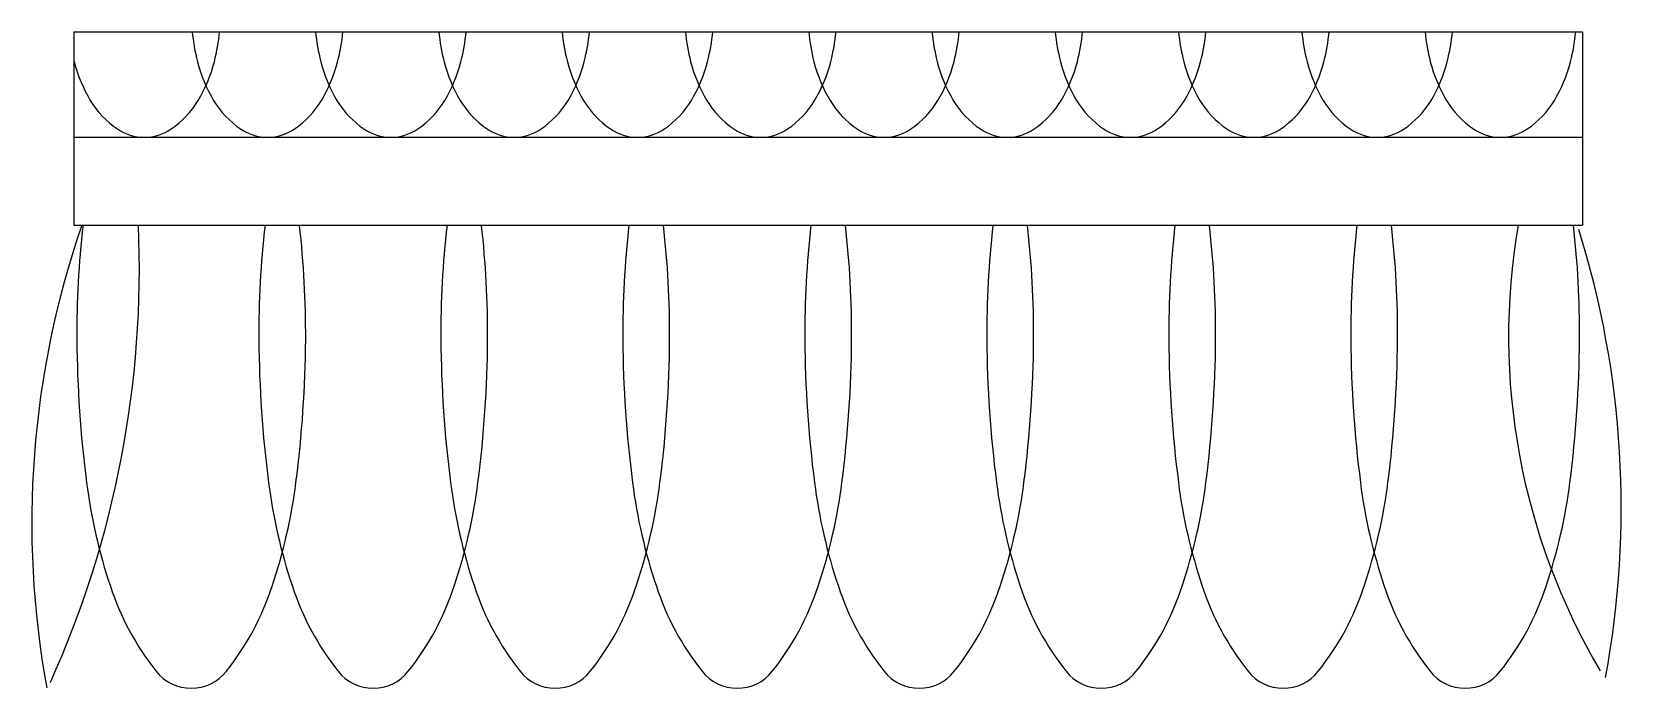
# Model space of a CAD drawing. Header units: metres. Extents: x 1257 to 1846, y 951 to 1195.
import ezdxf

# ---------------------------------------------------------------- set-up
doc = ezdxf.new("R2010")
doc.units = ezdxf.units.M
for name, color, linetype in [('3', 3, 'Continuous'), ('4', 4, 'Continuous'), ('7', 7, 'Continuous')]:
    doc.layers.add(name, color=color, linetype=linetype)

msp = doc.modelspace()

# ---------------------------------------------------------------- linework, layer by layer
at = {"layer": '3'}
for points in [[(1298.35, 1155.84, 0.15), (1308.32, 1158.93, 0.11), (1318.35, 1169.53, 0.07), (1324.32, 1183.87, 0.04), (1326.25, 1194.97, 0.02)], [(1316.13, 1194.97, 0.04), (1318.06, 1183.87, 0.07), (1324.04, 1169.53, 0.11), (1334.06, 1158.93, 0.15), (1344.03, 1155.84, 0.15)], [(1344.03, 1155.84, 0.15), (1354.01, 1158.93, 0.11), (1364.03, 1169.53, 0.07), (1370, 1183.87, 0.04), (1371.94, 1194.97, 0.02)], [(1361.81, 1194.97, 0.04), (1363.75, 1183.87, 0.07), (1369.72, 1169.53, 0.11), (1379.74, 1158.93, 0.15), (1389.72, 1155.84, 0.15)], [(1389.72, 1155.84, 0.15), (1399.69, 1158.93, 0.11), (1409.71, 1169.53, 0.07), (1415.69, 1183.87, 0.04), (1417.62, 1194.97, 0.02)], [(1407.5, 1194.97, 0.04), (1409.43, 1183.87, 0.07), (1415.4, 1169.53, 0.11), (1425.43, 1158.93, 0.15), (1435.4, 1155.84, 0.15)], [(1435.4, 1155.84, 0.15), (1445.37, 1158.93, 0.11), (1455.4, 1169.53, 0.07), (1461.37, 1183.87, 0.04), (1463.3, 1194.97, 0.02)], [(1453.18, 1194.97, 0.04), (1455.11, 1183.87, 0.07), (1461.09, 1169.53, 0.11), (1471.11, 1158.93, 0.15), (1481.08, 1155.84, 0.15)], [(1481.08, 1155.84, 0.15), (1491.06, 1158.93, 0.11), (1501.08, 1169.53, 0.07), (1507.05, 1183.87, 0.04), (1508.99, 1194.97, 0.02)], [(1498.86, 1194.97, 0.04), (1500.8, 1183.87, 0.07), (1506.77, 1169.53, 0.11), (1516.79, 1158.93, 0.15), (1526.77, 1155.84, 0.15)], [(1526.77, 1155.84, 0.15), (1536.74, 1158.93, 0.11), (1546.76, 1169.53, 0.07), (1552.74, 1183.87, 0.04), (1554.67, 1194.97, 0.02)], [(1544.55, 1194.97, 0.04), (1546.48, 1183.87, 0.07), (1552.45, 1169.53, 0.11), (1562.47, 1158.93, 0.15), (1572.45, 1155.84, 0.15)], [(1572.45, 1155.84, 0.15), (1582.42, 1158.93, 0.11), (1592.45, 1169.53, 0.07), (1598.42, 1183.87, 0.04), (1600.35, 1194.97, 0.02)], [(1590.23, 1194.97, 0.04), (1592.16, 1183.87, 0.07), (1598.13, 1169.53, 0.11), (1608.16, 1158.93, 0.15), (1618.13, 1155.84, 0.15)], [(1618.13, 1155.84, 0.15), (1628.11, 1158.93, 0.11), (1638.13, 1169.53, 0.07), (1644.1, 1183.87, 0.04), (1646.03, 1194.97, 0.02)], [(1635.91, 1194.97, 0.04), (1637.84, 1183.87, 0.07), (1643.82, 1169.53, 0.11), (1653.84, 1158.93, 0.15), (1663.81, 1155.84, 0.15)], [(1663.81, 1155.84, 0.15), (1673.79, 1158.93, 0.11), (1683.81, 1169.53, 0.07), (1689.78, 1183.87, 0.04), (1691.72, 1194.97, 0.02)], [(1681.59, 1194.97, 0.04), (1683.53, 1183.87, 0.07), (1689.5, 1169.53, 0.11), (1699.52, 1158.93, 0.15), (1709.5, 1155.84, 0.15)], [(1709.5, 1155.84, 0.15), (1719.47, 1158.93, 0.11), (1729.49, 1169.53, 0.07), (1735.47, 1183.87, 0.04), (1737.4, 1194.97, 0.02)], [(1727.28, 1194.97, 0.04), (1729.21, 1183.87, 0.07), (1735.18, 1169.53, 0.11), (1745.21, 1158.93, 0.15), (1755.18, 1155.84, 0.15)], [(1755.18, 1155.84, 0.15), (1765.15, 1158.93, 0.11), (1775.18, 1169.53, 0.07), (1781.15, 1183.87, 0.04), (1783.08, 1194.97, 0.02)], [(1772.96, 1194.97, 0.04), (1774.89, 1183.87, 0.07), (1780.87, 1169.53, 0.11), (1790.89, 1158.93, 0.15), (1800.86, 1155.84, 0.15)], [(1800.86, 1155.84, 0.15), (1810.84, 1158.93, 0.11), (1820.86, 1169.53, 0.07), (1826.83, 1183.87, 0.04), (1828.77, 1194.97, 0.02)], [(1272.25, 1184.41), (1272.38, 1183.87, 0.07), (1278.35, 1169.53, 0.11), (1288.38, 1158.93, 0.15), (1298.35, 1155.84, 0.15)]]:
    msp.add_lwpolyline(points, format="xyb", dxfattribs=at)
at = {"layer": '4'}
for p, q in [((1272.25, 1194.97), (1831.32, 1194.97)), ((1272.25, 1194.97), (1272.25, 1123.23)), ((1831.32, 1194.97), (1831.32, 1123.23))]:
    msp.add_line(p, q, dxfattribs=at)
at = {"layer": '7'}
for p, q in [((1272.25, 1155.84), (1831.32, 1155.84)), ((1272.25, 1123.23), (1831.32, 1123.23))]:
    msp.add_line(p, q, dxfattribs=at)
for points in [[(1275.65, 1123.23, 0.03), (1273.36, 1080.84, 0.03), (1276.94, 1027.84, 0.05), (1285.78, 989.38, 0.09), (1302.75, 957.79, 0.23), (1315.75, 951.5, 0.23)], [(1315.75, 951.5, 0.23), (1328.75, 957.79, 0.09), (1345.73, 989.38, 0.05), (1354.56, 1027.84, 0.03), (1358.15, 1080.84, 0.03), (1355.86, 1123.23, 0.05)], [(1343.09, 1123.23, 0.03), (1340.8, 1080.84, 0.03), (1344.38, 1027.84, 0.05), (1353.22, 989.38, 0.09), (1370.19, 957.79, 0.23), (1383.19, 951.5, 0.23)], [(1383.19, 951.5, 0.23), (1396.19, 957.79, 0.09), (1413.17, 989.38, 0.05), (1422, 1027.84, 0.03), (1425.58, 1080.84, 0.03), (1423.3, 1123.23, 0.05)], [(1410.52, 1123.23, 0.03), (1408.24, 1080.84, 0.03), (1411.82, 1027.84, 0.05), (1420.65, 989.38, 0.09), (1437.63, 957.79, 0.23), (1450.63, 951.5, 0.23)], [(1450.63, 951.5, 0.23), (1463.63, 957.79, 0.09), (1480.6, 989.38, 0.05), (1489.44, 1027.84, 0.03), (1493.02, 1080.84, 0.03), (1490.73, 1123.23, 0.05)], [(1477.96, 1123.23, 0.03), (1475.67, 1080.84, 0.03), (1479.25, 1027.84, 0.05), (1488.09, 989.38, 0.09), (1505.06, 957.79, 0.23), (1518.06, 951.5, 0.23)], [(1518.06, 951.5, 0.23), (1531.06, 957.79, 0.09), (1548.04, 989.38, 0.05), (1556.87, 1027.84, 0.03), (1560.46, 1080.84, 0.03), (1558.17, 1123.23, 0.05)], [(1545.4, 1123.23, 0.03), (1543.11, 1080.84, 0.03), (1546.69, 1027.84, 0.05), (1555.53, 989.38, 0.09), (1572.5, 957.79, 0.23), (1585.5, 951.5, 0.23)], [(1585.5, 951.5, 0.23), (1598.5, 957.79, 0.09), (1615.48, 989.38, 0.05), (1624.31, 1027.84, 0.03), (1627.89, 1080.84, 0.03), (1625.61, 1123.23, 0.05)], [(1612.83, 1123.23, 0.03), (1610.55, 1080.84, 0.03), (1614.13, 1027.84, 0.05), (1622.96, 989.38, 0.09), (1639.94, 957.79, 0.23), (1652.94, 951.5, 0.23)], [(1652.94, 951.5, 0.23), (1665.94, 957.79, 0.09), (1682.91, 989.38, 0.05), (1691.75, 1027.84, 0.03), (1695.33, 1080.84, 0.03), (1693.04, 1123.23, 0.05)], [(1680.27, 1123.23, 0.03), (1677.98, 1080.84, 0.03), (1681.56, 1027.84, 0.05), (1690.4, 989.38, 0.09), (1707.37, 957.79, 0.23), (1720.37, 951.5, 0.23)], [(1720.37, 951.5, 0.23), (1733.37, 957.79, 0.09), (1750.35, 989.38, 0.05), (1759.18, 1027.84, 0.03), (1762.77, 1080.84, 0.03), (1760.48, 1123.23, 0.05)], [(1747.71, 1123.23, 0.03), (1745.42, 1080.84, 0.03), (1749, 1027.84, 0.05), (1757.84, 989.38, 0.09), (1774.81, 957.79, 0.23), (1787.81, 951.5, 0.23)], [(1787.81, 951.5, 0.23), (1800.81, 957.79, 0.09), (1817.79, 989.38, 0.05), (1826.62, 1027.84, 0.03), (1830.2, 1080.84, 0.03), (1827.92, 1123.23, 0.05)]]:
    msp.add_lwpolyline(points, format="xyb", dxfattribs=at)
for centre, radius, start, end in [((1595.51, 1012.72), 338.85, 161.02, 190.38), ((922.97, 1107.13), 373.55, 335.74, 2.47), ((2047.37, 1082.05), 243.48, 170.26, 210.63), ((1499.93, 1018.58), 345.7, 349.48, 17.34)]:
    msp.add_arc(centre, radius, start, end, dxfattribs=at)

doc.saveas('drawing.dxf')
